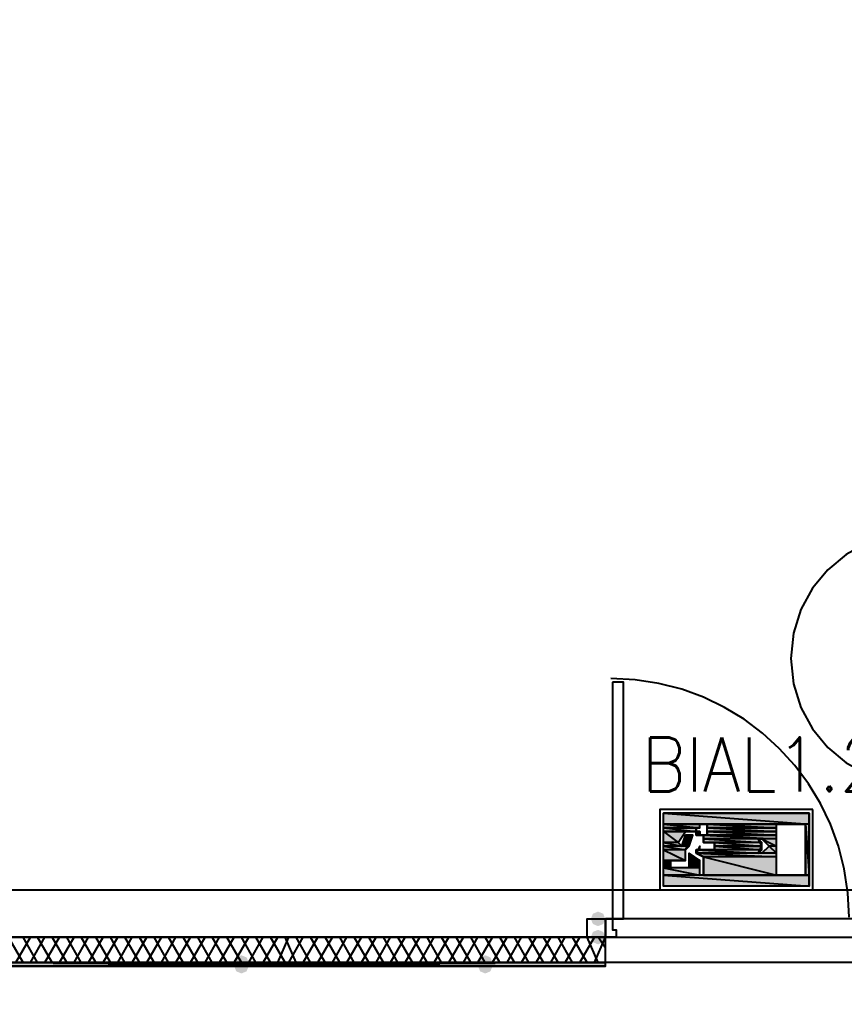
# Model space of a CAD drawing. Header units: millimetres. Extents: x 0 to 420, y 0 to 297.
# Drawn here: x 290.75 to 300.34, y 175.62 to 186.94 of the extents above; entities that cross this region are included whole.
import ezdxf

# ---------------------------------------------------------------- set-up
doc = ezdxf.new("R2010")
doc.units = ezdxf.units.MM
doc.layers.get('0').update_dxf_attribs({"linetype": 'CONTINUOUS'})
doc.styles.get("Standard").update_dxf_attribs({"font": 'STANDARD'})

msp = doc.modelspace()

# ---------------------------------------------------------------- hatches: boundary and pattern name
at = {"true_color": 0x000052}
h = msp.add_hatch(color=0, dxfattribs=at)
h.paths.add_polyline_path([(299.931667, 177.715333), (298.238333, 177.715333), (299.931667, 177.588333)], flags=0)
h.paths.add_polyline_path([(298.238333, 177.715333), (299.931667, 177.588333), (298.238333, 177.588333)], flags=0)
h = msp.add_hatch(color=0, dxfattribs=at)
h.paths.add_polyline_path([(298.238333, 177.588333), (299.550667, 177.588333)], flags=0)
h.paths.add_polyline_path([(299.550667, 177.588333), (298.238333, 177.588333)], flags=0)
h = msp.add_hatch(color=0, dxfattribs=at)
h.paths.add_polyline_path([(298.238333, 177.588333), (298.704, 177.588333)], flags=0)
h.paths.add_polyline_path([(298.704, 177.588333), (298.238333, 177.588333)], flags=0)
h.paths.add_polyline_path([(298.704, 177.588333), (298.238333, 177.588333)], flags=0)
h.paths.add_polyline_path([(298.238333, 177.588333), (298.704, 177.588333)], flags=0)
h = msp.add_hatch(color=0, dxfattribs=at)
h.paths.add_polyline_path([(298.661667, 177.588333), (298.238333, 177.588333), (298.661667, 177.546)], flags=0)
h.paths.add_polyline_path([(298.238333, 177.588333), (298.661667, 177.546), (298.238333, 177.546)], flags=0)
h = msp.add_hatch(color=0, dxfattribs=at)
h.paths.add_polyline_path([(298.704, 177.588333), (299.550667, 177.588333)], flags=0)
h.paths.add_polyline_path([(299.550667, 177.588333), (298.704, 177.588333)], flags=0)
h = msp.add_hatch(color=0, dxfattribs=at)
h.paths.add_polyline_path([(298.704, 177.588333), (299.550667, 177.588333)], flags=0)
h.paths.add_polyline_path([(299.550667, 177.588333), (298.704, 177.588333)], flags=0)
h = msp.add_hatch(color=0, dxfattribs=at)
h.paths.add_polyline_path([(298.746333, 177.588333), (299.550667, 177.588333)], flags=0)
h.paths.add_polyline_path([(299.550667, 177.588333), (298.746333, 177.588333)], flags=0)
h = msp.add_hatch(color=0, dxfattribs=at)
h.paths.add_polyline_path([(299.550667, 177.588333), (298.746333, 177.588333), (299.550667, 177.546)], flags=0)
h.paths.add_polyline_path([(298.746333, 177.588333), (299.550667, 177.546), (298.746333, 177.546)], flags=0)
h = msp.add_hatch(color=0, dxfattribs=at)
h.paths.add_polyline_path([(299.931667, 177.588333), (299.889333, 177.588333), (299.931667, 176.995667)], flags=0)
h.paths.add_polyline_path([(299.889333, 177.588333), (299.931667, 176.995667), (299.889333, 176.995667)], flags=0)
h = msp.add_hatch(color=0, dxfattribs=at)
h.paths.add_polyline_path([(298.619333, 177.546), (298.238333, 177.546)], flags=0)
h.paths.add_polyline_path([(298.619333, 177.546), (298.238333, 177.546), (298.661667, 177.546)], flags=0)
h = msp.add_hatch(color=0, dxfattribs=at)
h.paths.add_polyline_path([(298.238333, 177.546), (298.619333, 177.546)], flags=0)
h.paths.add_polyline_path([(298.619333, 177.546), (298.238333, 177.546)], flags=0)
h = msp.add_hatch(color=0, dxfattribs=at)
h.paths.add_polyline_path([(298.619333, 177.546), (298.238333, 177.546), (298.619333, 177.503667)], flags=0)
h.paths.add_polyline_path([(298.238333, 177.546), (298.619333, 177.503667), (298.238333, 177.503667)], flags=0)
h = msp.add_hatch(color=0, dxfattribs=at)
h.paths.add_polyline_path([(298.238333, 177.503667), (298.619333, 177.503667)], flags=0)
h.paths.add_polyline_path([(298.619333, 177.503667), (298.238333, 177.503667)], flags=0)
h = msp.add_hatch(color=0, dxfattribs=at)
h.paths.add_polyline_path([(298.492333, 177.503667), (298.238333, 177.503667), (298.407667, 177.376667)], flags=0)
h.paths.add_polyline_path([(298.238333, 177.503667), (298.407667, 177.376667), (298.238333, 177.376667)], flags=0)
h = msp.add_hatch(color=0, dxfattribs=at)
h.paths.add_polyline_path([(298.577, 177.461333), (298.492333, 177.461333), (298.534667, 177.334333)], flags=0)
h.paths.add_polyline_path([(298.492333, 177.461333), (298.534667, 177.334333), (298.45, 177.334333)], flags=0)
for points in [[(298.619333, 177.546), (298.619333, 177.503667)], [(298.704, 177.461333), (298.746333, 177.461333)], [(298.534667, 177.249667), (298.577, 177.207333), (298.534667, 177.207333)]]:
    msp.add_hatch(color=0, dxfattribs=at).paths.add_polyline_path(points, flags=0)
h = msp.add_hatch(color=0, dxfattribs=at)
h.paths.add_polyline_path([(298.619333, 177.503667), (298.661667, 177.503667)], flags=0)
h.paths.add_polyline_path([(298.661667, 177.503667), (298.619333, 177.503667)], flags=0)
h.paths.add_polyline_path([(298.661667, 177.503667), (298.619333, 177.503667)], flags=0)
h.paths.add_polyline_path([(298.619333, 177.503667), (298.661667, 177.503667)], flags=0)
h.paths.add_polyline_path([(298.661667, 177.503667), (298.619333, 177.503667)], flags=0)
h.paths.add_polyline_path([(298.661667, 177.503667), (298.619333, 177.503667)], flags=0)
h = msp.add_hatch(color=0, dxfattribs=at)
h.paths.add_polyline_path([(298.661667, 177.503667), (298.619333, 177.503667), (298.661667, 177.461333)], flags=0)
h.paths.add_polyline_path([(298.619333, 177.503667), (298.661667, 177.461333), (298.619333, 177.461333)], flags=0)
h = msp.add_hatch(color=0, dxfattribs=at)
h.paths.add_polyline_path([(298.619333, 177.461333), (298.661667, 177.461333)], flags=0)
h.paths.add_polyline_path([(298.661667, 177.461333), (298.619333, 177.461333)], flags=0)
h = msp.add_hatch(color=0, dxfattribs=at)
h.paths.add_polyline_path([(298.619333, 177.461333), (298.661667, 177.461333)], flags=0)
h.paths.add_polyline_path([(298.661667, 177.461333), (298.619333, 177.461333)], flags=0)
h = msp.add_hatch(color=0, dxfattribs=at)
h.paths.add_polyline_path([(298.619333, 177.461333), (298.661667, 177.461333)], flags=0)
h.paths.add_polyline_path([(298.661667, 177.461333), (298.619333, 177.461333)], flags=0)
h = msp.add_hatch(color=0, dxfattribs=at)
h.paths.add_polyline_path([(298.661667, 177.503667), (298.661667, 177.461333)], flags=0)
h.paths.add_polyline_path([(298.661667, 177.461333), (298.661667, 177.503667)], flags=0)
h = msp.add_hatch(color=0, dxfattribs=at)
h.paths.add_polyline_path([(298.661667, 177.461333), (299.550667, 177.461333)], flags=0)
h.paths.add_polyline_path([(299.550667, 177.461333), (298.661667, 177.461333)], flags=0)
h = msp.add_hatch(color=0, dxfattribs=at)
h.paths.add_polyline_path([(298.704, 177.461333), (299.550667, 177.461333)], flags=0)
h.paths.add_polyline_path([(299.550667, 177.461333), (298.704, 177.461333)], flags=0)
h = msp.add_hatch(color=0, dxfattribs=at)
h.paths.add_polyline_path([(299.550667, 177.461333), (298.704, 177.461333), (299.550667, 177.419)], flags=0)
h.paths.add_polyline_path([(298.704, 177.461333), (299.550667, 177.419), (298.704, 177.419)], flags=0)
h = msp.add_hatch(color=0, dxfattribs=at)
h.paths.add_polyline_path([(298.746333, 177.546), (299.550667, 177.546)], flags=0)
h.paths.add_polyline_path([(299.550667, 177.546), (298.746333, 177.546)], flags=0)
h = msp.add_hatch(color=0, dxfattribs=at)
h.paths.add_polyline_path([(298.746333, 177.546), (299.550667, 177.546)], flags=0)
h.paths.add_polyline_path([(299.550667, 177.546), (298.746333, 177.546)], flags=0)
h = msp.add_hatch(color=0, dxfattribs=at)
h.paths.add_polyline_path([(298.746333, 177.546), (299.550667, 177.546)], flags=0)
h.paths.add_polyline_path([(299.550667, 177.546), (298.746333, 177.546)], flags=0)
h = msp.add_hatch(color=0, dxfattribs=at)
h.paths.add_polyline_path([(299.550667, 177.546), (298.746333, 177.546), (299.550667, 177.503667)], flags=0)
h.paths.add_polyline_path([(298.746333, 177.546), (299.550667, 177.503667), (298.746333, 177.503667)], flags=0)
h = msp.add_hatch(color=0, dxfattribs=at)
h.paths.add_polyline_path([(298.746333, 177.503667), (299.550667, 177.503667)], flags=0)
h.paths.add_polyline_path([(299.550667, 177.503667), (298.746333, 177.503667)], flags=0)
h = msp.add_hatch(color=0, dxfattribs=at)
h.paths.add_polyline_path([(298.746333, 177.503667), (299.550667, 177.503667)], flags=0)
h.paths.add_polyline_path([(299.550667, 177.503667), (298.746333, 177.503667)], flags=0)
h = msp.add_hatch(color=0, dxfattribs=at)
h.paths.add_polyline_path([(298.746333, 177.503667), (299.550667, 177.503667)], flags=0)
h.paths.add_polyline_path([(299.550667, 177.503667), (298.746333, 177.503667)], flags=0)
h = msp.add_hatch(color=0, dxfattribs=at)
h.paths.add_polyline_path([(298.746333, 177.503667), (299.550667, 177.503667)], flags=0)
h.paths.add_polyline_path([(299.550667, 177.503667), (298.746333, 177.503667)], flags=0)
h = msp.add_hatch(color=0, dxfattribs=at)
h.paths.add_polyline_path([(298.746333, 177.503667), (299.550667, 177.503667)], flags=0)
h.paths.add_polyline_path([(299.550667, 177.503667), (298.746333, 177.503667)], flags=0)
h = msp.add_hatch(color=0, dxfattribs=at)
h.paths.add_polyline_path([(299.550667, 177.503667), (298.746333, 177.503667), (299.550667, 177.461333)], flags=0)
h.paths.add_polyline_path([(298.746333, 177.503667), (299.550667, 177.461333), (298.746333, 177.461333)], flags=0)
h = msp.add_hatch(color=0, dxfattribs=at)
h.paths.add_polyline_path([(298.746333, 177.503667), (298.746333, 177.461333)], flags=0)
h.paths.add_polyline_path([(298.746333, 177.461333), (298.746333, 177.503667)], flags=0)
h = msp.add_hatch(color=0, dxfattribs=at)
h.paths.add_polyline_path([(298.746333, 177.461333), (299.550667, 177.461333)], flags=0)
h.paths.add_polyline_path([(299.550667, 177.461333), (298.746333, 177.461333)], flags=0)
h = msp.add_hatch(color=0, dxfattribs=at)
h.paths.add_polyline_path([(298.746333, 177.461333), (299.550667, 177.461333)], flags=0)
h.paths.add_polyline_path([(299.550667, 177.461333), (298.746333, 177.461333)], flags=0)
h = msp.add_hatch(color=0, dxfattribs=at)
h.paths.add_polyline_path([(298.746333, 177.461333), (299.550667, 177.461333)], flags=0)
h.paths.add_polyline_path([(299.550667, 177.461333), (298.746333, 177.461333)], flags=0)
h = msp.add_hatch(color=0, dxfattribs=at)
h.paths.add_polyline_path([(298.407667, 177.376667), (298.238333, 177.376667), (298.45, 177.334333)], flags=0)
h.paths.add_polyline_path([(298.238333, 177.376667), (298.45, 177.334333), (298.238333, 177.334333)], flags=0)
h = msp.add_hatch(color=0, dxfattribs=at)
h.paths.add_polyline_path([(299.339, 177.419), (298.704, 177.419), (299.381333, 177.376667)], flags=0)
h.paths.add_polyline_path([(298.704, 177.419), (299.381333, 177.376667), (298.704, 177.376667)], flags=0)
h = msp.add_hatch(color=0, dxfattribs=at)
h.paths.add_polyline_path([(299.381333, 177.376667), (298.831, 177.376667), (299.381333, 177.334333)], flags=0)
h.paths.add_polyline_path([(298.831, 177.376667), (299.381333, 177.334333), (298.831, 177.334333)], flags=0)
h = msp.add_hatch(color=0, dxfattribs=at)
h.paths.add_polyline_path([(299.550667, 177.419), (299.381333, 177.419), (299.550667, 177.334333)], flags=0)
h.paths.add_polyline_path([(299.381333, 177.419), (299.550667, 177.334333), (299.466, 177.334333)], flags=0)
h = msp.add_hatch(color=0, dxfattribs=at)
h.paths.add_polyline_path([(298.534667, 177.334333), (298.238333, 177.334333), (298.492333, 177.292)], flags=0)
h.paths.add_polyline_path([(298.238333, 177.334333), (298.492333, 177.292), (298.238333, 177.292)], flags=0)
h = msp.add_hatch(color=0, dxfattribs=at)
h.paths.add_polyline_path([(298.492333, 177.292), (298.238333, 177.292), (298.492333, 177.165)], flags=0)
h.paths.add_polyline_path([(298.238333, 177.292), (298.492333, 177.165), (298.238333, 177.165)], flags=0)
h = msp.add_hatch(color=0, dxfattribs=at)
h.paths.add_polyline_path([(299.381333, 177.292), (298.619333, 177.292), (299.339, 177.249667)], flags=0)
h.paths.add_polyline_path([(298.619333, 177.292), (299.339, 177.249667), (298.619333, 177.249667)], flags=0)
h = msp.add_hatch(color=0, dxfattribs=at)
h.paths.add_polyline_path([(299.550667, 177.249667), (298.619333, 177.249667), (299.550667, 177.207333)], flags=0)
h.paths.add_polyline_path([(298.619333, 177.249667), (299.550667, 177.207333), (298.704, 177.207333)], flags=0)
h = msp.add_hatch(color=0, dxfattribs=at)
h.paths.add_polyline_path([(298.831, 177.334333), (298.873333, 177.334333)], flags=0)
h.paths.add_polyline_path([(298.873333, 177.334333), (298.831, 177.334333)], flags=0)
h = msp.add_hatch(color=0, dxfattribs=at)
h.paths.add_polyline_path([(299.381333, 177.334333), (298.831, 177.334333), (299.381333, 177.292)], flags=0)
h.paths.add_polyline_path([(298.831, 177.334333), (299.381333, 177.292), (298.831, 177.292)], flags=0)
h = msp.add_hatch(color=0, dxfattribs=at)
h.paths.add_polyline_path([(299.550667, 177.334333), (299.466, 177.334333), (299.550667, 177.249667)], flags=0)
h.paths.add_polyline_path([(299.466, 177.334333), (299.550667, 177.249667), (299.381333, 177.249667)], flags=0)
h = msp.add_hatch(color=0, dxfattribs=at)
h.paths.add_polyline_path([(298.323, 177.165), (298.238333, 177.165), (298.323, 177.080333)], flags=0)
h.paths.add_polyline_path([(298.238333, 177.165), (298.323, 177.080333), (298.238333, 177.080333)], flags=0)
h = msp.add_hatch(color=0, dxfattribs=at)
h.paths.add_polyline_path([(298.577, 177.207333), (298.534667, 177.207333), (298.661667, 177.165)], flags=0)
h.paths.add_polyline_path([(298.534667, 177.207333), (298.661667, 177.165), (298.534667, 177.165)], flags=0)
h = msp.add_hatch(color=0, dxfattribs=at)
h.paths.add_polyline_path([(298.661667, 177.165), (298.534667, 177.165), (298.661667, 177.080333)], flags=0)
h.paths.add_polyline_path([(298.534667, 177.165), (298.661667, 177.080333), (298.534667, 177.080333)], flags=0)
h = msp.add_hatch(color=0, dxfattribs=at)
h.paths.add_polyline_path([(299.550667, 177.207333), (298.704, 177.207333), (299.550667, 176.995667)], flags=0)
h.paths.add_polyline_path([(298.704, 177.207333), (299.550667, 176.995667), (298.704, 176.995667)], flags=0)
h = msp.add_hatch(color=0, dxfattribs=at)
h.paths.add_polyline_path([(298.661667, 177.080333), (298.238333, 177.080333), (298.661667, 176.995667)], flags=0)
h.paths.add_polyline_path([(298.238333, 177.080333), (298.661667, 176.995667), (298.238333, 176.995667)], flags=0)
h = msp.add_hatch(color=0, dxfattribs=at)
h.paths.add_polyline_path([(299.931667, 176.995667), (298.238333, 176.995667), (299.931667, 176.868667)], flags=0)
h.paths.add_polyline_path([(298.238333, 176.995667), (299.931667, 176.868667), (298.238333, 176.868667)], flags=0)
h = msp.add_hatch(color=0, dxfattribs=at)
h.paths.add_polyline_path([(298.704, 176.995667), (299.931667, 176.995667)], flags=0)
h.paths.add_polyline_path([(299.931667, 176.995667), (298.704, 176.995667)], flags=0)
at = {"true_color": 0x000007}
for points in [[(297.561, 176.487667), (297.536129, 176.427871), (297.476333, 176.403), (297.416538, 176.427871), (297.391667, 176.487667), (297.416537, 176.547462), (297.476333, 176.572333), (297.536129, 176.547463)], [(297.561, 176.276), (297.536129, 176.216204), (297.476333, 176.191333), (297.416538, 176.216204), (297.391667, 176.276), (297.416537, 176.335796), (297.476333, 176.360667), (297.536129, 176.335796)]]:
    msp.add_hatch(color=0, dxfattribs=at).paths.add_polyline_path(points, flags=0)
h = msp.add_hatch(color=0, dxfattribs=at)
h.paths.add_polyline_path([(297.561, 175.979667), (290.491333, 175.979667), (297.561, 175.937333)], flags=0)
h.paths.add_polyline_path([(290.491333, 175.979667), (297.561, 175.937333), (290.491333, 175.937333)], flags=0)
at = {"true_color": 0x0000fe}
for points in [[(293.412333, 175.979667), (293.387462, 175.919871), (293.327667, 175.895), (293.267871, 175.919871), (293.243, 175.979667), (293.267871, 176.039462), (293.327667, 176.064333), (293.387462, 176.039463)], [(293.412333, 175.937333), (293.387462, 175.877537), (293.327667, 175.852667), (293.267871, 175.877537), (293.243, 175.937333), (293.267871, 175.997129), (293.327667, 176.022), (293.387462, 175.997129)], [(296.248667, 175.979667), (296.223796, 175.919871), (296.164, 175.895), (296.104204, 175.919871), (296.079333, 175.979667), (296.104204, 176.039462), (296.164, 176.064333), (296.223796, 176.039463)], [(296.248667, 175.937333), (296.223796, 175.877537), (296.164, 175.852667), (296.104204, 175.877537), (296.079333, 175.937333), (296.104204, 175.997129), (296.164, 176.022), (296.223796, 175.997129)]]:
    msp.add_hatch(color=0, dxfattribs=at).paths.add_polyline_path(points, flags=0)

# ---------------------------------------------------------------- linework, layer by layer
at = {"color": 0, "true_color": 0x000007}
for points in [[(307.594, 187.409667), (290.491333, 187.409667), (290.491333, 176.276), (307.594, 176.276)], [(297.645667, 179.239333), (297.645667, 176.487667), (297.772667, 176.487667), (297.772667, 179.239333)], [(297.561, 176.276), (297.349333, 176.276), (297.349333, 176.487667), (297.561, 176.487667), (297.561, 176.276), (297.349333, 176.276), (297.349333, 176.487667), (297.561, 176.487667)], [(297.561, 176.276), (297.561, 176.487667), (297.645667, 176.487667), (297.645667, 176.360667), (297.688, 176.360667), (297.688, 176.276)], [(297.561, 175.979667), (290.491333, 175.979667), (297.561, 175.937333)], [(290.491333, 175.979667), (297.561, 175.937333), (290.491333, 175.937333)], [(297.561, 175.979667), (290.491333, 175.979667), (290.491333, 175.937333), (297.561, 175.937333)], [(297.561, 175.979667), (290.491333, 175.979667), (290.491333, 175.937333), (297.561, 175.937333)]]:
    msp.add_lwpolyline(points, close=True, dxfattribs=at)
for points in [[(302.641, 179.5145), (302.611328, 179.808842), (302.526227, 180.082993), (302.39157, 180.33108), (302.21323, 180.54723), (301.99708, 180.72557), (301.748993, 180.860227), (301.474842, 180.945328), (301.1805, 180.975), (300.886158, 180.945328), (300.612007, 180.860227), (300.36392, 180.72557), (300.14777, 180.54723), (299.96943, 180.33108), (299.834773, 180.082993), (299.749672, 179.808842), (299.72, 179.5145)], [(299.72, 179.5145), (299.749672, 179.220158), (299.834773, 178.946007), (299.96943, 178.69792), (300.14777, 178.48177), (300.36392, 178.30343), (300.612007, 178.168773), (300.886158, 178.083672), (301.1805, 178.054), (301.474842, 178.083672), (301.748993, 178.168773), (301.99708, 178.30343), (302.21323, 178.48177), (302.39157, 178.69792), (302.526227, 178.946007), (302.611328, 179.220158), (302.641, 179.5145)], [(300.397333, 176.508833), (300.383018, 176.792339), (300.340999, 177.067656), (300.272672, 177.333389), (300.17943, 177.588145), (300.062667, 177.83053), (299.923777, 178.059151), (299.764153, 178.272613), (299.585189, 178.469523), (299.388279, 178.648486), (299.174817, 178.80811), (298.946197, 178.947001), (298.703812, 179.063764), (298.449056, 179.157006), (298.183323, 179.225333), (297.908006, 179.267351), (297.6245, 179.281667)], [(299.042667, 176.487667), (297.561, 176.487667), (297.561, 176.403)], [(300.524333, 176.403), (300.524333, 176.487667), (299.042667, 176.487667)], [(297.561, 176.403), (297.561, 176.276), (299.042667, 176.276)], [(299.042667, 176.276), (300.524333, 176.276), (300.524333, 176.403)], [(297.561, 176.276), (290.491333, 176.276)], [(290.787667, 175.979667), (290.618333, 176.276)], [(290.703, 175.979667), (290.872333, 176.276)], [(290.957, 175.979667), (290.787667, 176.276)], [(290.872333, 175.979667), (291.041667, 176.276)], [(291.126333, 175.979667), (290.957, 176.276)], [(291.041667, 175.979667), (291.211, 176.276)], [(291.295667, 175.979667), (291.126333, 176.276)], [(291.211, 175.979667), (291.380333, 176.276)], [(291.465, 175.979667), (291.295667, 176.276)], [(291.380333, 175.979667), (291.549667, 176.276)], [(291.634333, 175.979667), (291.465, 176.276)], [(291.549667, 175.979667), (291.719, 176.276)], [(291.803667, 175.979667), (291.634333, 176.276)], [(291.719, 175.979667), (291.888333, 176.276)], [(291.973, 175.979667), (291.803667, 176.276)], [(291.888333, 175.979667), (292.057667, 176.276)], [(292.142333, 175.979667), (291.973, 176.276)], [(292.057667, 175.979667), (292.227, 176.276)], [(292.311667, 175.979667), (292.142333, 176.276)], [(292.227, 175.979667), (292.396333, 176.276)], [(292.481, 175.979667), (292.311667, 176.276)], [(292.396333, 175.979667), (292.565667, 176.276)], [(292.650333, 175.979667), (292.481, 176.276)], [(292.565667, 175.979667), (292.735, 176.276)], [(292.819667, 175.979667), (292.650333, 176.276)], [(292.735, 175.979667), (292.904333, 176.276)], [(292.989, 175.979667), (292.819667, 176.276)], [(292.904333, 175.979667), (293.073667, 176.276)], [(293.158333, 175.979667), (292.989, 176.276)], [(293.073667, 175.979667), (293.243, 176.276)], [(293.327667, 175.979667), (293.158333, 176.276)], [(293.243, 175.979667), (293.412333, 176.276)], [(293.497, 175.979667), (293.327667, 176.276)], [(293.412333, 175.979667), (293.581667, 176.276)], [(293.666333, 175.979667), (293.497, 176.276)], [(293.581667, 175.979667), (293.751, 176.276)], [(293.835667, 175.979667), (293.666333, 176.276)], [(293.751, 175.979667), (293.878, 176.276)], [(293.962667, 175.979667), (293.835667, 176.276)], [(293.878, 175.979667), (294.047333, 176.276)], [(294.132, 175.979667), (293.962667, 176.276)], [(294.047333, 175.979667), (294.216667, 176.276)], [(294.301333, 175.979667), (294.132, 176.276)], [(294.216667, 175.979667), (294.386, 176.276)], [(294.470667, 175.979667), (294.301333, 176.276)], [(294.386, 175.979667), (294.555333, 176.276)], [(294.64, 175.979667), (294.470667, 176.276)], [(294.555333, 175.979667), (294.724667, 176.276)], [(294.809333, 175.979667), (294.64, 176.276)], [(294.724667, 175.979667), (294.894, 176.276)], [(294.978667, 175.979667), (294.809333, 176.276)], [(294.894, 175.979667), (295.063333, 176.276)], [(295.148, 175.979667), (294.978667, 176.276)], [(295.063333, 175.979667), (295.232667, 176.276)], [(295.317333, 175.979667), (295.148, 176.276)], [(295.232667, 175.979667), (295.402, 176.276)], [(295.486667, 175.979667), (295.317333, 176.276)], [(295.402, 175.979667), (295.571333, 176.276)], [(295.656, 175.979667), (295.486667, 176.276)], [(295.571333, 175.979667), (295.740667, 176.276)], [(295.825333, 175.979667), (295.656, 176.276)], [(295.740667, 175.979667), (295.91, 176.276)], [(295.994667, 175.979667), (295.825333, 176.276)], [(295.91, 175.979667), (296.079333, 176.276)], [(296.164, 175.979667), (295.994667, 176.276)], [(296.079333, 175.979667), (296.248667, 176.276)], [(296.333333, 175.979667), (296.164, 176.276)], [(296.248667, 175.979667), (296.418, 176.276)], [(296.502667, 175.979667), (296.333333, 176.276)], [(296.418, 175.979667), (296.587333, 176.276)], [(296.672, 175.979667), (296.502667, 176.276)], [(296.587333, 175.979667), (296.756667, 176.276)], [(296.841333, 175.979667), (296.672, 176.276)], [(296.756667, 175.979667), (296.926, 176.276)], [(297.010667, 175.979667), (296.841333, 176.276)], [(296.926, 175.979667), (297.095333, 176.276)], [(297.18, 175.979667), (297.010667, 176.276)], [(297.095333, 175.979667), (297.264667, 176.276)], [(297.349333, 175.979667), (297.18, 176.276)], [(297.264667, 175.979667), (297.434, 176.276)], [(297.476333, 175.979667), (297.349333, 176.276)], [(297.434, 175.979667), (297.561, 176.276)], [(297.561, 176.149), (297.476333, 176.276)], [(297.561, 175.979667), (297.561, 176.276)], [(297.561, 175.979667), (297.561, 176.276)], [(297.561, 175.979667), (290.491333, 175.979667), (297.561, 175.979667), (290.491333, 175.937333)], [(290.491333, 175.979667), (297.561, 175.979667)]]:
    msp.add_lwpolyline(points, dxfattribs=at)
at = {"color": 0, "true_color": 0x00005c}
msp.add_lwpolyline([(299.974, 177.757667), (298.196, 177.757667), (298.196, 176.826333), (299.974, 176.826333)], close=True, dxfattribs=at)
at = {"color": 0, "true_color": 0x000052}
for points in [[(299.931667, 177.715333), (298.238333, 177.715333), (299.931667, 177.588333)], [(298.238333, 177.715333), (299.931667, 177.588333), (298.238333, 177.588333)], [(298.238333, 177.715333), (299.931667, 177.715333), (299.931667, 176.868667), (298.238333, 176.868667)], [(298.238333, 177.588333), (299.550667, 177.588333)], [(299.550667, 177.588333), (298.238333, 177.588333)], [(298.238333, 177.588333), (298.704, 177.588333)], [(298.704, 177.588333), (298.238333, 177.588333)], [(298.704, 177.588333), (298.238333, 177.588333)], [(298.238333, 177.588333), (298.704, 177.588333)], [(298.704, 177.588333), (298.238333, 177.588333), (298.661667, 177.588333)], [(298.238333, 177.588333), (298.661667, 177.588333)], [(298.661667, 177.588333), (298.238333, 177.588333)], [(298.661667, 177.588333), (298.238333, 177.588333)], [(298.238333, 177.588333), (298.661667, 177.588333)], [(298.661667, 177.588333), (298.238333, 177.588333)], [(298.238333, 177.588333), (298.661667, 177.588333)], [(298.661667, 177.588333), (298.238333, 177.588333)], [(298.661667, 177.588333), (298.238333, 177.588333), (298.661667, 177.546)], [(298.238333, 177.588333), (298.661667, 177.546), (298.238333, 177.546)], [(298.704, 177.588333), (299.550667, 177.588333)], [(299.550667, 177.588333), (298.704, 177.588333)], [(298.704, 177.588333), (299.550667, 177.588333)], [(299.550667, 177.588333), (298.704, 177.588333)], [(298.746333, 177.588333), (299.550667, 177.588333)], [(299.550667, 177.588333), (298.746333, 177.588333)], [(298.746333, 177.588333), (298.746333, 177.546)], [(298.746333, 177.546), (298.746333, 177.588333)], [(299.550667, 177.588333), (298.746333, 177.588333), (299.550667, 177.546)], [(298.746333, 177.588333), (299.550667, 177.546), (298.746333, 177.546)], [(299.550667, 177.588333), (299.889333, 177.588333), (299.889333, 176.995667), (299.550667, 176.995667)], [(299.931667, 177.588333), (299.889333, 177.588333), (299.931667, 176.995667)], [(299.889333, 177.588333), (299.931667, 176.995667), (299.889333, 176.995667)], [(298.619333, 177.546), (298.238333, 177.546)], [(298.619333, 177.546), (298.238333, 177.546), (298.661667, 177.546)], [(298.238333, 177.546), (298.619333, 177.546)], [(298.619333, 177.546), (298.238333, 177.546)], [(298.619333, 177.546), (298.238333, 177.546)], [(298.238333, 177.546), (298.619333, 177.546)], [(298.619333, 177.546), (298.238333, 177.546)], [(298.619333, 177.546), (298.238333, 177.546)], [(298.238333, 177.546), (298.619333, 177.546)], [(298.619333, 177.546), (298.238333, 177.546)], [(298.619333, 177.546), (298.238333, 177.546), (298.619333, 177.503667)], [(298.238333, 177.546), (298.619333, 177.503667), (298.238333, 177.503667)], [(298.238333, 177.503667), (298.619333, 177.503667)], [(298.619333, 177.503667), (298.238333, 177.503667)], [(298.492333, 177.503667), (298.238333, 177.503667), (298.407667, 177.376667)], [(298.238333, 177.503667), (298.407667, 177.376667), (298.238333, 177.376667)], [(298.323, 177.165), (298.492333, 177.165), (298.492333, 177.292), (298.577, 177.461333), (298.492333, 177.461333), (298.45, 177.334333), (298.407667, 177.376667), (298.492333, 177.503667), (298.619333, 177.503667), (298.619333, 177.461333), (298.661667, 177.461333), (298.704, 177.461333), (298.704, 177.376667), (298.831, 177.376667), (298.831, 177.292), (298.661667, 177.292), (298.661667, 177.334333), (298.619333, 177.249667), (298.704, 177.207333), (298.704, 176.995667), (298.661667, 176.995667), (298.661667, 177.165), (298.534667, 177.249667), (298.534667, 177.080333), (298.323, 177.080333)], [(298.492333, 177.461333), (298.534667, 177.334333), (298.45, 177.334333)], [(298.577, 177.461333), (298.492333, 177.461333), (298.534667, 177.334333)], [(298.619333, 177.546), (298.619333, 177.503667)], [(298.619333, 177.503667), (298.619333, 177.546)], [(298.619333, 177.503667), (298.661667, 177.503667)], [(298.661667, 177.503667), (298.619333, 177.503667)], [(298.661667, 177.503667), (298.619333, 177.503667)], [(298.619333, 177.503667), (298.661667, 177.503667)], [(298.661667, 177.503667), (298.619333, 177.503667)], [(298.661667, 177.503667), (298.619333, 177.503667)], [(298.619333, 177.503667), (298.661667, 177.503667)], [(298.661667, 177.503667), (298.619333, 177.503667)], [(298.619333, 177.503667), (298.661667, 177.503667)], [(298.661667, 177.503667), (298.619333, 177.503667)], [(298.661667, 177.503667), (298.619333, 177.503667)], [(298.619333, 177.503667), (298.661667, 177.503667)], [(298.661667, 177.503667), (298.619333, 177.503667), (298.661667, 177.461333)], [(298.619333, 177.503667), (298.661667, 177.461333), (298.619333, 177.461333)], [(298.619333, 177.461333), (298.661667, 177.461333)], [(298.661667, 177.461333), (298.619333, 177.461333)], [(298.619333, 177.461333), (298.661667, 177.461333)], [(298.661667, 177.461333), (298.619333, 177.461333)], [(298.619333, 177.461333), (298.661667, 177.461333)], [(298.661667, 177.461333), (298.619333, 177.461333)], [(298.619333, 177.461333), (298.661667, 177.461333)], [(298.661667, 177.461333), (298.619333, 177.461333)], [(298.661667, 177.503667), (298.661667, 177.461333)], [(298.661667, 177.461333), (298.661667, 177.503667)], [(298.661667, 177.461333), (299.550667, 177.461333)], [(299.550667, 177.461333), (298.661667, 177.461333)], [(298.704, 177.461333), (298.661667, 177.461333)], [(298.704, 177.461333), (298.746333, 177.461333)], [(298.704, 177.461333), (299.550667, 177.461333)], [(299.550667, 177.461333), (298.704, 177.461333)], [(299.550667, 177.461333), (298.704, 177.461333), (299.550667, 177.419)], [(298.704, 177.461333), (299.550667, 177.419), (298.704, 177.419)], [(298.746333, 177.546), (299.550667, 177.546)], [(299.550667, 177.546), (298.746333, 177.546)], [(298.746333, 177.546), (299.550667, 177.546)], [(299.550667, 177.546), (298.746333, 177.546)], [(298.746333, 177.546), (299.550667, 177.546)], [(299.550667, 177.546), (298.746333, 177.546)], [(299.550667, 177.546), (298.746333, 177.546), (299.550667, 177.503667)], [(298.746333, 177.546), (299.550667, 177.503667), (298.746333, 177.503667)], [(298.746333, 177.503667), (299.550667, 177.503667)], [(299.550667, 177.503667), (298.746333, 177.503667)], [(298.746333, 177.503667), (299.550667, 177.503667)], [(299.550667, 177.503667), (298.746333, 177.503667)], [(298.746333, 177.503667), (299.550667, 177.503667)], [(299.550667, 177.503667), (298.746333, 177.503667)], [(298.746333, 177.503667), (299.550667, 177.503667)], [(299.550667, 177.503667), (298.746333, 177.503667)], [(298.746333, 177.503667), (299.550667, 177.503667)], [(299.550667, 177.503667), (298.746333, 177.503667)], [(299.550667, 177.503667), (298.746333, 177.503667), (299.550667, 177.461333)], [(298.746333, 177.503667), (299.550667, 177.461333), (298.746333, 177.461333)], [(298.746333, 177.503667), (298.746333, 177.461333)], [(298.746333, 177.461333), (298.746333, 177.503667)], [(298.746333, 177.461333), (298.746333, 177.503667)], [(298.746333, 177.461333), (299.550667, 177.461333)], [(299.550667, 177.461333), (298.746333, 177.461333)], [(298.746333, 177.461333), (299.550667, 177.461333)], [(299.550667, 177.461333), (298.746333, 177.461333)], [(298.746333, 177.461333), (299.550667, 177.461333)], [(299.550667, 177.461333), (298.746333, 177.461333)], [(298.407667, 177.376667), (298.238333, 177.376667), (298.45, 177.334333)], [(298.238333, 177.376667), (298.45, 177.334333), (298.238333, 177.334333)], [(299.339, 177.419), (298.704, 177.419), (299.381333, 177.376667)], [(298.704, 177.419), (299.381333, 177.376667), (298.704, 177.376667)], [(299.381333, 177.376667), (298.831, 177.376667), (299.381333, 177.334333)], [(298.831, 177.376667), (299.381333, 177.334333), (298.831, 177.334333)], [(299.381333, 177.334333), (299.339, 177.419), (299.381333, 177.419), (299.466, 177.334333), (299.381333, 177.249667), (299.339, 177.249667), (299.381333, 177.334333), (298.873333, 177.334333)], [(299.550667, 177.419), (299.381333, 177.419), (299.550667, 177.334333)], [(299.381333, 177.419), (299.550667, 177.334333), (299.466, 177.334333)], [(298.534667, 177.334333), (298.238333, 177.334333), (298.492333, 177.292)], [(298.238333, 177.334333), (298.492333, 177.292), (298.238333, 177.292)], [(298.492333, 177.292), (298.238333, 177.292), (298.492333, 177.165)], [(298.238333, 177.292), (298.492333, 177.165), (298.238333, 177.165)], [(298.534667, 177.249667), (298.577, 177.207333), (298.534667, 177.207333)], [(299.381333, 177.292), (298.619333, 177.292), (299.339, 177.249667)], [(298.619333, 177.292), (299.339, 177.249667), (298.619333, 177.249667)], [(299.550667, 177.249667), (298.619333, 177.249667), (299.550667, 177.207333)], [(298.619333, 177.249667), (299.550667, 177.207333), (298.704, 177.207333)], [(298.831, 177.334333), (298.873333, 177.334333)], [(298.873333, 177.334333), (298.831, 177.334333)], [(299.381333, 177.334333), (298.831, 177.334333), (299.381333, 177.292)], [(298.831, 177.334333), (299.381333, 177.292), (298.831, 177.292)], [(299.466, 177.334333), (299.550667, 177.249667), (299.381333, 177.249667)], [(299.550667, 177.334333), (299.466, 177.334333), (299.550667, 177.249667)], [(298.323, 177.165), (298.238333, 177.165), (298.323, 177.080333)], [(298.238333, 177.165), (298.323, 177.080333), (298.238333, 177.080333)], [(298.577, 177.207333), (298.534667, 177.207333), (298.661667, 177.165)], [(298.534667, 177.207333), (298.661667, 177.165), (298.534667, 177.165)], [(298.661667, 177.165), (298.534667, 177.165), (298.661667, 177.080333)], [(298.534667, 177.165), (298.661667, 177.080333), (298.534667, 177.080333)], [(299.550667, 177.207333), (298.704, 177.207333), (299.550667, 176.995667)], [(298.704, 177.207333), (299.550667, 176.995667), (298.704, 176.995667)], [(298.661667, 177.080333), (298.238333, 177.080333), (298.661667, 176.995667)], [(298.238333, 177.080333), (298.661667, 176.995667), (298.238333, 176.995667)], [(299.931667, 176.995667), (298.238333, 176.995667), (299.931667, 176.868667)], [(298.238333, 176.995667), (299.931667, 176.868667), (298.238333, 176.868667)], [(298.704, 176.995667), (299.931667, 176.995667)], [(299.931667, 176.995667), (298.704, 176.995667)]]:
    msp.add_lwpolyline(points, close=True, dxfattribs=at)
at = {"color": 0, "true_color": 0x000005}
for points in [[(282.532667, 176.826333), (298.196, 176.826333)], [(299.974, 176.826333), (315.637333, 176.826333)]]:
    msp.add_lwpolyline(points, dxfattribs=at)
at = {"color": 0, "true_color": 0x0000ab}
msp.add_lwpolyline([(307.594, 175.979667), (290.491333, 175.979667), (290.491333, 169.291), (307.594, 169.291)], close=True, dxfattribs=at)

# ---------------------------------------------------------------- texts
at = {"color": 0, "true_color": 0x00005c, "insert": (297.984326, 178.597164), "char_height": 0.627829, "width": 3.20890379, "attachment_point": 1}
msp.add_mtext('BIAL1.22', dxfattribs=at)

doc.saveas('drawing.dxf')
